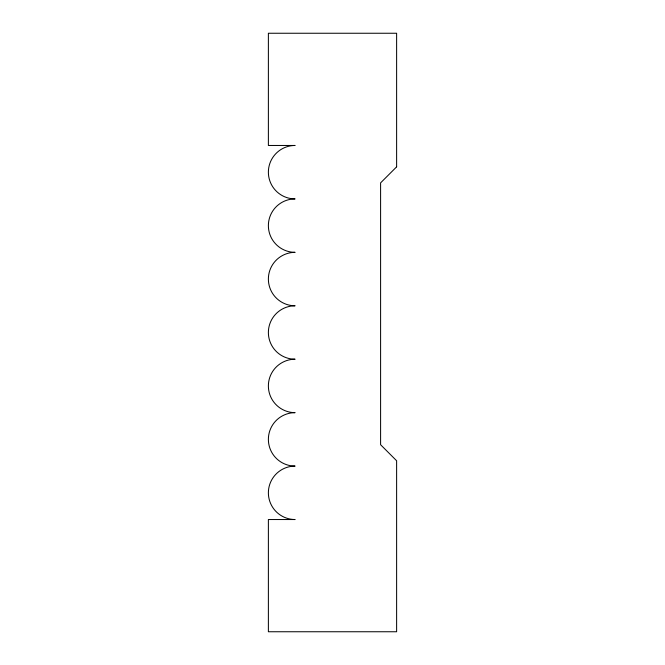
<?xml version="1.0" encoding="UTF-8"?>
<svg xmlns="http://www.w3.org/2000/svg" width="665" height="665" viewBox="0 0 665 665"><rect width="100%" height="100%" fill="white"/><g stroke="black" fill="none" stroke-linecap="round" stroke-linejoin="round"><path stroke-width="1" d="M396.623 166.84L380.596 182.875L380.596 444.719L396.623 460.754L396.623 631.75L268.377 631.75L268.377 519.531L295.094 519.531A26.716 26.716 0 0 1 268.377 492.815A26.716 26.716 0 0 1 295.094 466.09A26.716 26.716 0 0 1 268.377 439.374A26.716 26.716 0 0 1 295.094 412.657A26.716 26.716 0 0 1 268.377 385.941A26.716 26.716 0 0 1 295.094 359.216A26.716 26.716 0 0 1 268.377 332.5A26.716 26.716 0 0 1 295.094 305.784A26.716 26.716 0 0 1 268.377 279.059A26.716 26.716 0 0 1 295.094 252.343A26.716 26.716 0 0 1 268.377 225.626A26.716 26.716 0 0 1 295.094 198.91A26.716 26.716 0 0 1 268.377 172.185A26.716 26.716 0 0 1 295.094 145.469L268.377 145.469L268.377 33.25L396.623 33.25L396.623 166.84"/></g></svg>
